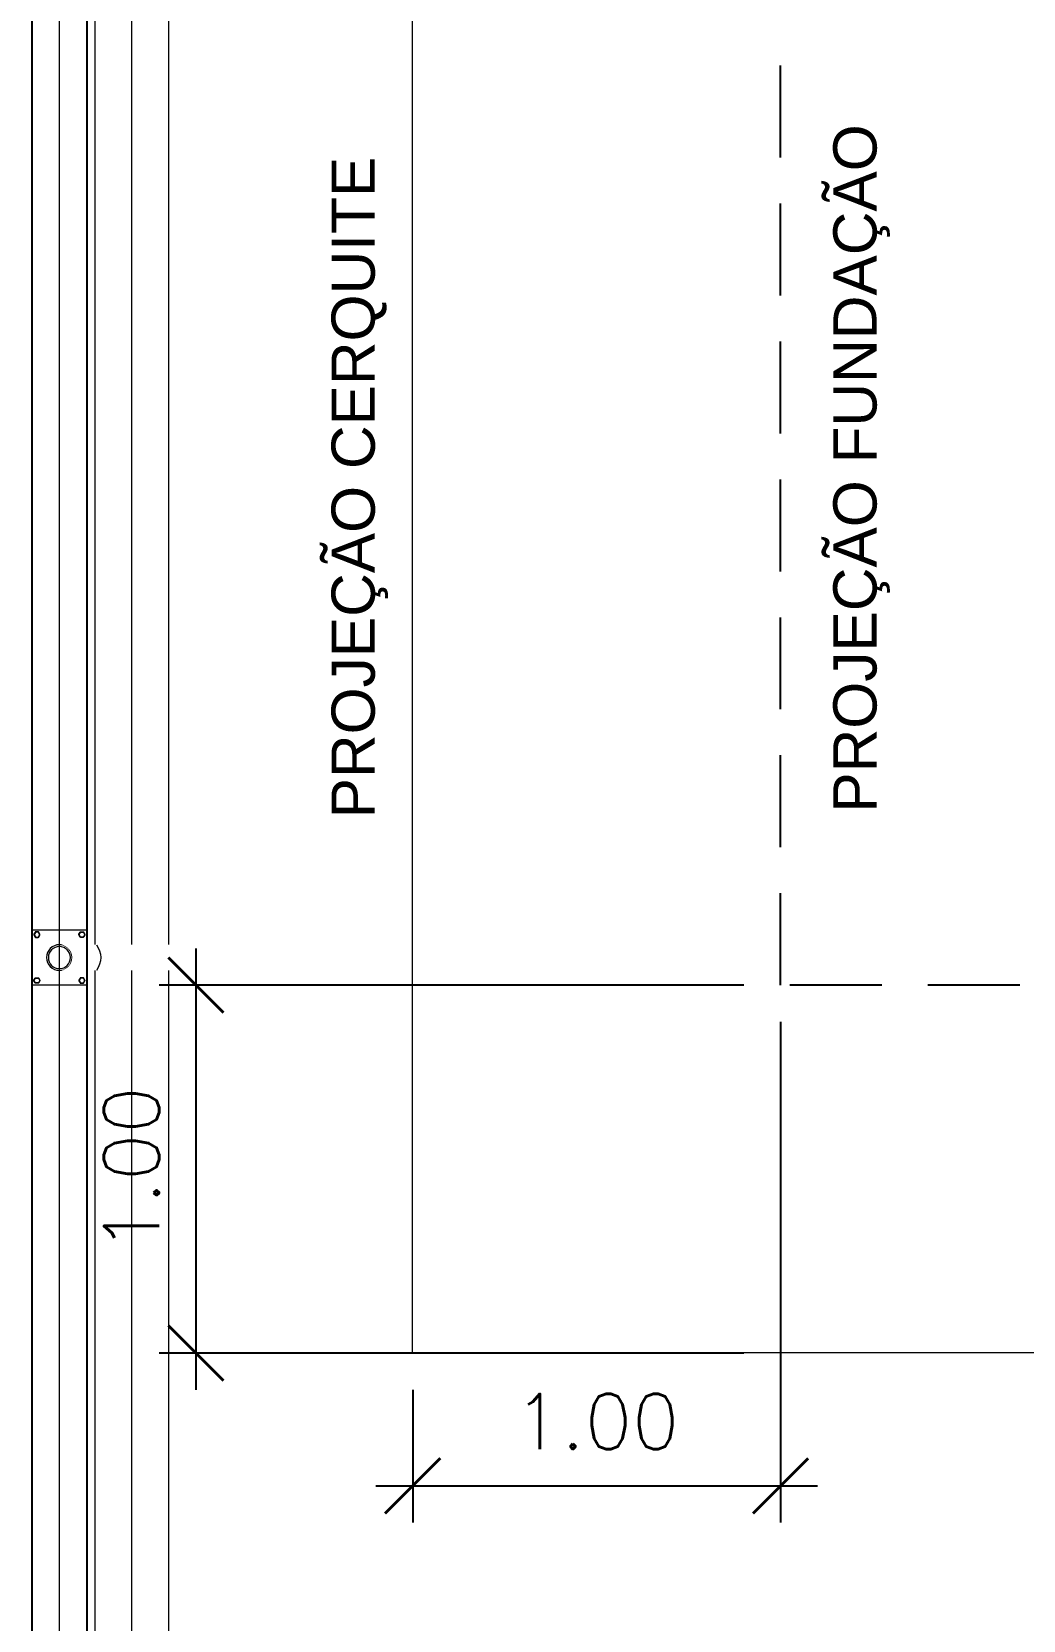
# Model space of a CAD drawing. Header units: inches. Extents: x -7660 to 802, y -193 to 3.
# Drawn here: x 291.579 to 294.274, y -92.603 to -88.284 of the extents above; entities that cross this region are included whole.
import ezdxf

# ---------------------------------------------------------------- set-up
doc = ezdxf.new("R2010")
doc.units = ezdxf.units.IN
doc.header["$MEASUREMENT"] = 0
doc.set_wipeout_variables(frame=1)
doc.linetypes.add('HIDDEN', pattern=[0.375, 0.25, -0.125])
for name, color, linetype in [('0-A INSTALAR', 10, 'Continuous'), ('_NEXTEL-TEXTOS', 8, 'Continuous'), ('DM-COTAS', 7, 'Continuous')]:
    doc.layers.add(name, color=color, linetype=linetype)
doc.styles.add('cerca', font='romans.shx', dxfattribs={"height": 1})
doc.styles.add('R80E50', font='arial.ttf', dxfattribs={"height": 10})
doc.styles.add('Texto Cotas', font='romans.shx')
doc.linetypes.add('CERCA3', pattern='A,0.5,0.05,["X",cerca,S=0.1,R=0,X=-0.1,Y=-0.05],0.1', length=0.65)
doc.dimstyles.new('huawei_stand Cota 1-100', dxfattribs={"dimscale": 0, "dimtxt": 0.15, "dimasz": 0.15, "dimexe": 0.1, "dimexo": 0.1, "dimgap": 0.1, "dimtad": 1, "dimzin": 0, "dimdsep": 46, "dimtxsty": 'Texto Cotas', "dimblk": 'ARCHTICK', "dimcen": 0.2, "dimdle": 0.1, "dimclrd": 256, "dimclre": 256, "dimclrt": 256, "dimadec": 0, "dimazin": 0, "dimtfac": 1, "dimtix": 1, "dimtmove": 0, "dimatfit": 3, "dimfxl": 1, "dimtolj": 1, "dimtzin": 0, "dimarcsym": 1})

# ---------------------------------------------------------------- blocks, each defined once
blk = doc.blocks.new('*U647')
at = {"linetype": 'CERCA3', "lineweight": 5, "ltscale": 0.3}
blk.add_line((5535.979, 2516.3655), (5535.979, 2504.995), dxfattribs=at)
at = {"lineweight": 5}
for p, q in [((5535.9137, 2510.964), (5535.9128, 2510.9645)), ((5535.9145, 2510.9645), (5535.9145, 2510.9655)), ((5535.921, 2510.9645), (5535.921, 2510.9655)), ((5535.9219, 2510.964), (5535.9227, 2510.9645)), ((5536.0361, 2510.964), (5536.0352, 2510.9645)), ((5536.0369, 2510.9645), (5536.0369, 2510.9655)), ((5536.0434, 2510.9645), (5536.0434, 2510.9655)), ((5536.0443, 2510.964), (5536.0452, 2510.9645)), ((5535.9104, 2510.9584), (5535.9095, 2510.9589)), ((5535.9104, 2510.9574), (5535.9095, 2510.9569)), ((5535.9137, 2510.9518), (5535.9128, 2510.9513)), ((5535.9145, 2510.9513), (5535.9145, 2510.9503)), ((5535.921, 2510.9513), (5535.921, 2510.9503)), ((5535.9219, 2510.9518), (5535.9227, 2510.9513)), ((5535.9251, 2510.9584), (5535.926, 2510.9589)), ((5535.9251, 2510.9574), (5535.926, 2510.9569)), ((5536.0328, 2510.9584), (5536.032, 2510.9589)), ((5536.0328, 2510.9574), (5536.032, 2510.9569)), ((5536.0475, 2510.9584), (5536.0484, 2510.9589)), ((5536.0475, 2510.9574), (5536.0484, 2510.9569)), ((5535.9104, 2510.8336), (5535.9095, 2510.8341)), ((5535.9104, 2510.8326), (5535.9095, 2510.8321)), ((5535.9137, 2510.8392), (5535.9128, 2510.8397)), ((5535.9145, 2510.8397), (5535.9145, 2510.8407)), ((5535.921, 2510.8397), (5535.921, 2510.8407)), ((5535.9219, 2510.8392), (5535.9227, 2510.8397)), ((5535.9251, 2510.8336), (5535.926, 2510.8341)), ((5535.9251, 2510.8326), (5535.926, 2510.8321)), ((5536.0328, 2510.8336), (5536.032, 2510.8341)), ((5536.0328, 2510.8326), (5536.032, 2510.8321)), ((5536.0475, 2510.8336), (5536.0484, 2510.8341)), ((5536.0475, 2510.8326), (5536.0484, 2510.8321)), ((5535.9137, 2510.827), (5535.9128, 2510.8265)), ((5535.9145, 2510.8265), (5535.9145, 2510.8255)), ((5535.921, 2510.8265), (5535.921, 2510.8255)), ((5535.9219, 2510.827), (5535.9227, 2510.8265)), ((5536.0361, 2510.827), (5536.0352, 2510.8265)), ((5536.0369, 2510.8265), (5536.0369, 2510.8255)), ((5536.0434, 2510.8265), (5536.0434, 2510.8255)), ((5536.0443, 2510.827), (5536.0452, 2510.8265))]:
    blk.add_line(p, q, dxfattribs=at)
at = {"linetype": 'CERCA3', "lineweight": 5, "ltscale": 0.3}
for points in [[(5536.0752, 2505.0912), (5536.0752, 2516.2497)], [(5536.1752, 2505.1913), (5536.1752, 2516.1497)], [(5536.2752, 2505.2913), (5536.2752, 2516.0497)]]:
    blk.add_lwpolyline(points, dxfattribs=at)
at = {"lineweight": 5}
for points in [[(5535.9145, 2510.9503), (5535.921, 2510.9503, 0.267949), (5535.9227, 2510.9513), (5535.926, 2510.9569, 0.267949), (5535.926, 2510.9589), (5535.9227, 2510.9645, 0.267949), (5535.921, 2510.9655), (5535.9145, 2510.9655, 0.267949), (5535.9128, 2510.9645), (5535.9095, 2510.9589, 0.267949), (5535.9095, 2510.9569), (5535.9128, 2510.9513, 0.267949)], [(5535.9145, 2510.9513), (5535.921, 2510.9513, 0.267949), (5535.9219, 2510.9518), (5535.9251, 2510.9574, 0.267949), (5535.9251, 2510.9584), (5535.9219, 2510.964, 0.267949), (5535.921, 2510.9645), (5535.9145, 2510.9645, 0.267949), (5535.9137, 2510.964), (5535.9104, 2510.9584, 0.267949), (5535.9104, 2510.9574), (5535.9137, 2510.9518, 0.267949)], [(5535.9145, 2510.8407), (5535.921, 2510.8407, -0.267949), (5535.9227, 2510.8397), (5535.926, 2510.8341, -0.267949), (5535.926, 2510.8321), (5535.9227, 2510.8265, -0.267949), (5535.921, 2510.8255), (5535.9145, 2510.8255, -0.267949), (5535.9128, 2510.8265), (5535.9095, 2510.8321, -0.267949), (5535.9095, 2510.8341), (5535.9128, 2510.8397, -0.267949)], [(5535.9145, 2510.8397), (5535.921, 2510.8397, -0.267949), (5535.9219, 2510.8392), (5535.9251, 2510.8336, -0.267949), (5535.9251, 2510.8326), (5535.9219, 2510.827, -0.267949), (5535.921, 2510.8265), (5535.9145, 2510.8265, -0.267949), (5535.9137, 2510.827), (5535.9104, 2510.8326, -0.267949), (5535.9104, 2510.8336), (5535.9137, 2510.8392, -0.267949)]]:
    blk.add_lwpolyline(points, format="xyb", close=True, dxfattribs=at)
blk.add_circle((5535.979, 2510.8955), 0.035, dxfattribs=at)
blk.add_wipeout([(5535.979, 2510.8605), (5536.3096, 2510.8604), (5536.323, 2510.8631), (5536.33, 2510.8669), (5536.3353, 2510.8716), (5536.338, 2510.875), (5536.3412, 2510.8803), (5536.3425, 2510.8834), (5536.344, 2510.8889), (5536.3446, 2510.8954), (5536.3444, 2510.8986), (5536.344, 2510.902), (5536.3429, 2510.9061), (5536.3416, 2510.9096), (5536.3396, 2510.9134), (5536.3367, 2510.9176), (5536.3325, 2510.9218), (5536.3279, 2510.9252), (5536.3244, 2510.9271), (5536.3196, 2510.9289), (5536.3149, 2510.93), (5536.3096, 2510.9304), (5535.979, 2510.9305), (5535.9835, 2510.9302), (5535.9893, 2510.9289), (5535.9932, 2510.9275), (5535.9973, 2510.9253), (5536.0012, 2510.9225), (5536.0041, 2510.9199), (5536.0067, 2510.9168), (5536.0092, 2510.9131), (5536.0107, 2510.9103), (5536.0127, 2510.9047), (5536.0137, 2510.8995), (5536.014, 2510.8955), (5536.0138, 2510.8919), (5536.0131, 2510.8877), (5536.0119, 2510.8837), (5536.0102, 2510.8796), (5536.008, 2510.8759), (5536.0041, 2510.8712), (5536.0008, 2510.8681), (5535.9939, 2510.8638), (5535.9904, 2510.8624), (5535.984, 2510.8608)], dxfattribs=at)
for p, q in [((5536.0361, 2510.9518), (5536.0352, 2510.9513)), ((5536.0369, 2510.9513), (5536.0369, 2510.9503)), ((5536.0434, 2510.9513), (5536.0434, 2510.9503)), ((5536.0443, 2510.9518), (5536.0452, 2510.9513)), ((5536.0361, 2510.8392), (5536.0352, 2510.8397)), ((5536.0369, 2510.8397), (5536.0369, 2510.8407)), ((5536.0434, 2510.8397), (5536.0434, 2510.8407)), ((5536.0443, 2510.8392), (5536.0452, 2510.8397))]:
    blk.add_line(p, q, dxfattribs=at)
blk.add_lwpolyline([(5536.054, 2510.9305), (5536.054, 2510.9705), (5535.904, 2510.9705), (5535.904, 2510.8205), (5536.054, 2510.8205), (5536.054, 2510.8605)], dxfattribs=at)
for points in [[(5536.0434, 2510.9503), (5536.0369, 2510.9503, -0.267949), (5536.0352, 2510.9513), (5536.032, 2510.9569, -0.267949), (5536.032, 2510.9589), (5536.0352, 2510.9645, -0.267949), (5536.0369, 2510.9655), (5536.0434, 2510.9655, -0.267949), (5536.0452, 2510.9645), (5536.0484, 2510.9589, -0.267949), (5536.0484, 2510.9569), (5536.0452, 2510.9513, -0.267949)], [(5536.0434, 2510.9513), (5536.0369, 2510.9513, -0.267949), (5536.0361, 2510.9518), (5536.0328, 2510.9574, -0.267949), (5536.0328, 2510.9584), (5536.0361, 2510.964, -0.267949), (5536.0369, 2510.9645), (5536.0434, 2510.9645, -0.267949), (5536.0443, 2510.964), (5536.0475, 2510.9584, -0.267949), (5536.0475, 2510.9574), (5536.0443, 2510.9518, -0.267949)], [(5536.0434, 2510.8407), (5536.0369, 2510.8407, 0.267949), (5536.0352, 2510.8397), (5536.032, 2510.8341, 0.267949), (5536.032, 2510.8321), (5536.0352, 2510.8265, 0.267949), (5536.0369, 2510.8255), (5536.0434, 2510.8255, 0.267949), (5536.0452, 2510.8265), (5536.0484, 2510.8321, 0.267949), (5536.0484, 2510.8341), (5536.0452, 2510.8397, 0.267949)], [(5536.0434, 2510.8397), (5536.0369, 2510.8397, 0.267949), (5536.0361, 2510.8392), (5536.0328, 2510.8336, 0.267949), (5536.0328, 2510.8326), (5536.0361, 2510.827, 0.267949), (5536.0369, 2510.8265), (5536.0434, 2510.8265, 0.267949), (5536.0443, 2510.827), (5536.0475, 2510.8326, 0.267949), (5536.0475, 2510.8336), (5536.0443, 2510.8392, 0.267949)]]:
    blk.add_lwpolyline(points, format="xyb", close=True, dxfattribs=at)
blk.add_circle((5535.979, 2510.8955), 0.03, dxfattribs=at)
blk.add_arc((5536.0322, 2510.8955), 0.0591, 323.7057, 36.2943, dxfattribs=at)
blk = doc.blocks.new('nova base com fundação ajustada')
at = {"linetype": 'HIDDEN'}
blk.add_lwpolyline([(-49.0004, 39.4556), (-44.6004, 39.4556), (-44.6004, 35.0556), (-49.0004, 35.0556)], close=True, dxfattribs=at)
blk = doc.blocks.new('_ArchTick')
at = {"const_width": 0.05}
blk.add_lwpolyline([(-0.5, -0.5), (0.5, 0.5)], dxfattribs=at)
blk = doc.blocks.new('*D652')
at = {"layer": 'DM-COTAS', "lineweight": -2}
for p, q in [((292.0257, -90.7765), (292.0257, -91.9765)), ((293.5148, -90.8765), (291.9257, -90.8765)), ((293.5148, -91.8765), (291.9257, -91.8765))]:
    blk.add_line(p, q, dxfattribs=at)
at = {"layer": 'DM-COTAS', "lineweight": -2, "xscale": 0.15, "yscale": 0.15, "zscale": 0.15}
for p, rotation in [((292.0257, -90.8765), 90), ((292.0257, -91.8765), 270)]:
    blk.add_blockref('_ArchTick', p, dxfattribs=dict(at, rotation=rotation))
at = {"layer": 'DM-COTAS', "insert": (291.8507, -91.3765), "char_height": 0.15, "attachment_point": 5, "rotation": 90, "style": 'Texto Cotas'}
blk.add_mtext('\\A1;1.00', dxfattribs=at)
blk = doc.blocks.new('*D653')
at = {"layer": 'DM-COTAS', "lineweight": -2}
for p, q in [((293.6148, -90.9765), (293.6148, -92.3376)), ((292.6148, -91.9765), (292.6148, -92.3376)), ((292.5148, -92.2376), (293.7148, -92.2376))]:
    blk.add_line(p, q, dxfattribs=at)
at = {"layer": 'DM-COTAS', "lineweight": -2, "xscale": 0.15, "yscale": 0.15, "zscale": 0.15, "rotation": 180}
blk.add_blockref('_ArchTick', (292.6148, -92.2376), dxfattribs=at)
at = {"layer": 'DM-COTAS', "lineweight": -2, "xscale": 0.15, "yscale": 0.15, "zscale": 0.15}
blk.add_blockref('_ArchTick', (293.6148, -92.2376), dxfattribs=at)
at = {"layer": 'DM-COTAS', "insert": (293.1148, -92.0626), "char_height": 0.15, "attachment_point": 5, "style": 'Texto Cotas'}
blk.add_mtext('\\A1;1.00', dxfattribs=at)

msp = doc.modelspace()

# ---------------------------------------------------------------- block references
at = {"layer": '_NEXTEL-TEXTOS', "xscale": -1, "rotation": 180}
msp.add_blockref('*U647', (-5244.32448, 2420.09415), dxfattribs=at)

# ---------------------------------------------------------------- next in the draw order: linework, layer by layer
at = {"layer": '_NEXTEL-TEXTOS'}
for points in [[(300.27948, -84.77634), (291.57948, -84.77634), (291.57948, -96.37634), (300.27948, -96.37634)], [(300.12948, -84.92634), (291.72948, -84.92634), (291.72948, -96.22634), (300.12948, -96.22634)]]:
    msp.add_lwpolyline(points, close=True, dxfattribs=at)

# ---------------------------------------------------------------- next in the draw order: block references
at = {"layer": '0-A INSTALAR', "linetype": 'Continuous', "rotation": 180}
msp.add_blockref('nova base com fundação ajustada', (249.01433, -51.42083), dxfattribs=at)

# ---------------------------------------------------------------- next in the draw order: texts
at = {"insert": (292.3942, -90.42294, 1825.16887), "char_height": 0.1176419, "width": 1.9844424, "attachment_point": 1, "rotation": 90, "style": 'R80E50', "bg_fill": 3, "box_fill_scale": 1.5, "bg_fill_color": 256, "bg_fill_transparency": 0}
msp.add_mtext('PROJEÇÃO CERQUITE', dxfattribs=at)

# ---------------------------------------------------------------- next in the draw order: linework, layer by layer
at = {"color": 1, "linetype": 'ByBlock', "lineweight": 5}
msp.add_lwpolyline([(292.61477, -85.47647), (299.01477, -85.47647), (299.01477, -91.87647), (292.61477, -91.87647)], close=True, dxfattribs=at)
at = {"color": 4, "linetype": 'HIDDEN', "lineweight": 5}
msp.add_lwpolyline([(293.61477, -86.47647), (298.01477, -86.47647), (298.01477, -90.87647), (293.61477, -90.87647)], close=True, dxfattribs=at)

# ---------------------------------------------------------------- next in the draw order: dimensions: what is measured, and where the dimension line sits
at = {"layer": 'DM-COTAS'}
dim = msp.add_linear_dim(base=(292.02573, -91.87647), p1=(293.61477, -90.87647), p2=(293.61477, -91.87647), angle=90, dimstyle='huawei_stand Cota 1-100', override={"dimscale": 1}, dxfattribs=at)
dim.commit()
dim.dimension.update_dxf_attribs({"geometry": '*D652', "text_midpoint": (291.85073, -91.37647)})
dim = msp.add_linear_dim(base=(293.61477, -92.23765), p1=(292.61477, -91.87647), p2=(293.61477, -90.87647), dimstyle='huawei_stand Cota 1-100', override={"dimscale": 1}, dxfattribs=at)
dim.commit()
dim.dimension.update_dxf_attribs({"geometry": '*D653', "text_midpoint": (293.11477, -92.06265)})

# ---------------------------------------------------------------- next in the draw order: texts
at = {"insert": (293.91202, -90.40756, 1825.16887), "char_height": 0.1176419, "width": 1.9844424, "attachment_point": 7, "rotation": 90, "style": 'R80E50', "bg_fill": 3, "box_fill_scale": 1.5, "bg_fill_color": 256, "bg_fill_transparency": 0}
msp.add_mtext('PROJEÇÃO FUNDAÇÃO', dxfattribs=at)

doc.saveas('drawing.dxf')
